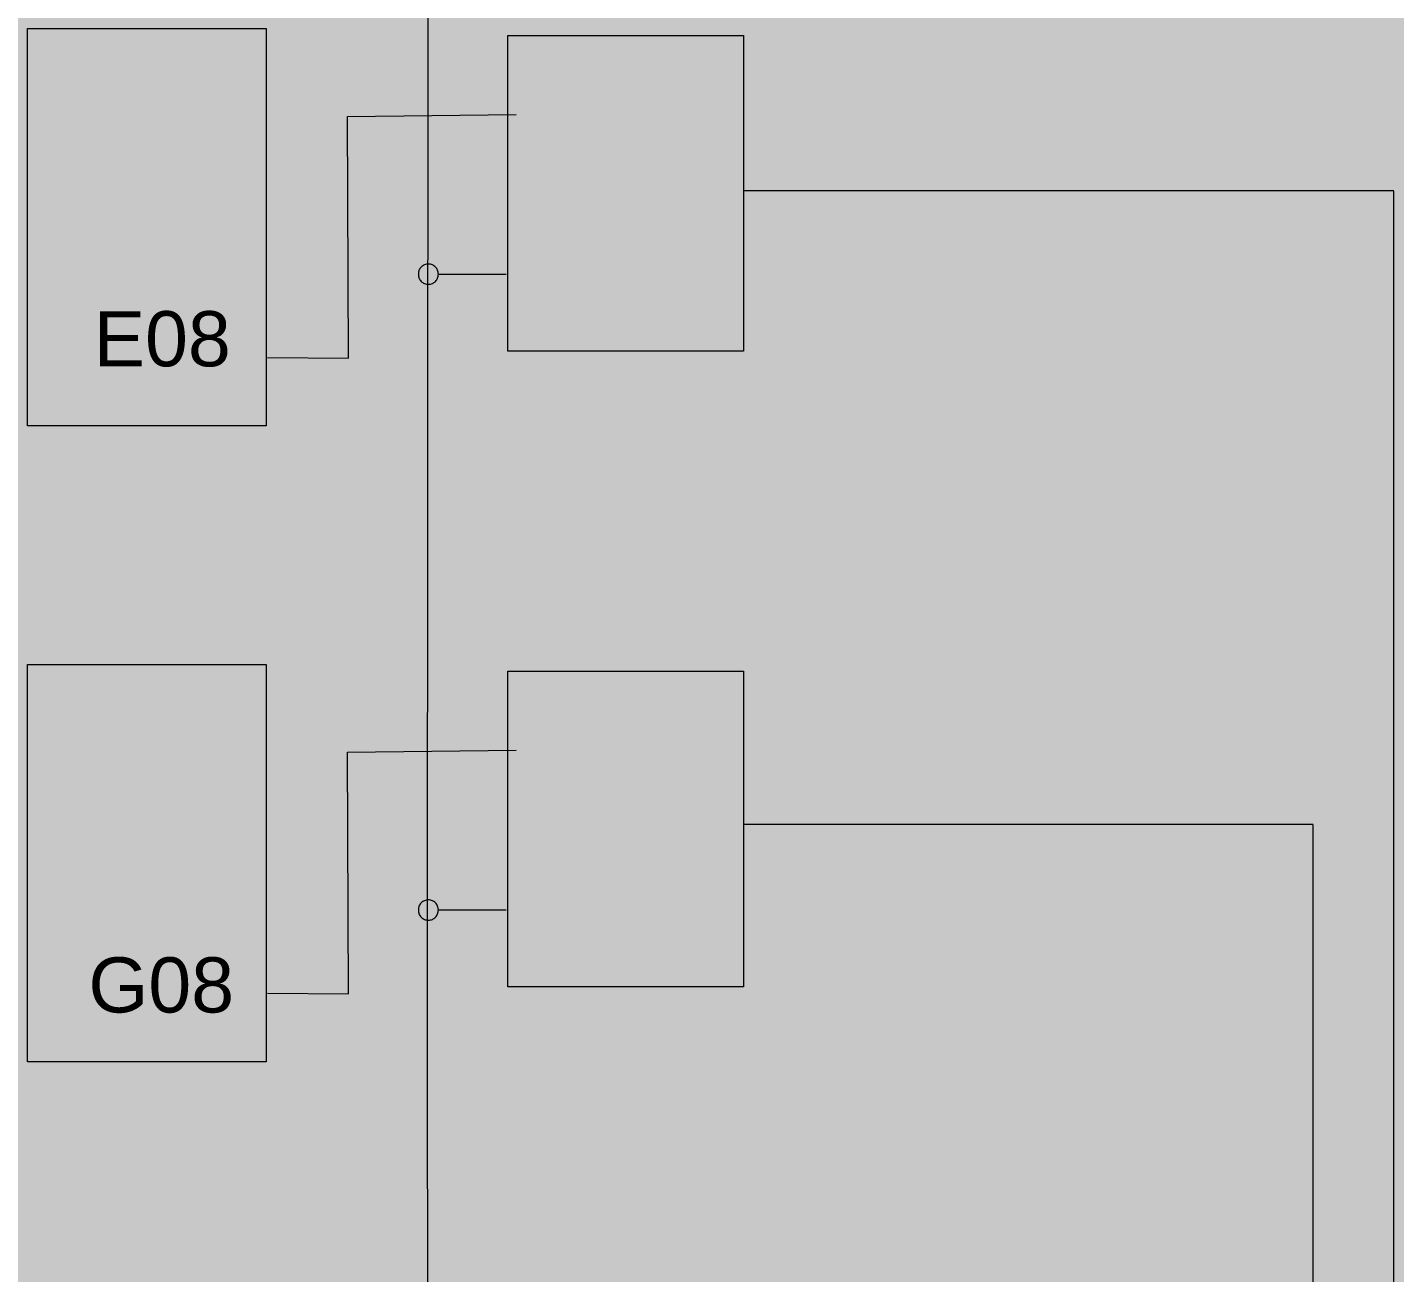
# Model space of a CAD drawing. Header units: millimetres. Extents: x 0 to 590, y 2 to 420.
# Drawn here: x 142.9 to 228.5, y 200.6 to 278.6 of the extents above; entities that cross this region are included whole.
import ezdxf
from ezdxf.xclip import XClip

# ---------------------------------------------------------------- set-up
doc = ezdxf.new("R2010")
doc.units = ezdxf.units.MM
doc.header["$MEASUREMENT"] = 0
doc.layers.get('0').update_dxf_attribs({"linetype": 'CONTINUOUS'})
doc.styles.add('Arial$001', font='arial.ttf', dxfattribs={"height": 3.452631})

# ---------------------------------------------------------------- blocks, each defined once
blk = doc.blocks.new('MF28FC3F0')
at = {"true_color": 0xffffff}
for points in [[(0, 420.2), (0, 2.206), (590.355, 2.206), (590.355, 420.2)], [(0, 420.2), (0, 2.437), (590.355, 2.437), (590.355, 420.2)]]:
    blk.add_hatch(color=0, dxfattribs=at).paths.add_polyline_path(points)

msp = doc.modelspace()

# ---------------------------------------------------------------- hatches: boundary and pattern name
at = {"true_color": 0xffffff}
for points in [[(142.921, 278.498), (142.921, 253.635), (157.838, 253.635), (157.838, 278.498)], [(172.97, 278.053), (172.97, 258.311), (187.723, 258.311), (187.723, 278.053)], [(142.921, 238.701), (142.921, 213.838), (157.838, 213.838), (157.838, 238.701)], [(172.97, 238.273), (172.97, 218.514), (187.723, 218.514), (187.723, 238.273)]]:
    msp.add_hatch(color=0, dxfattribs=at).paths.add_polyline_path(points)
at = {"true_color": 0x000007}
h = msp.add_hatch(color=0, dxfattribs=at)
edge = h.paths.add_edge_path()
edge.add_spline(control_points=[(150.906, 272.142), (150.791, 272.01), (150.659, 271.912), (150.528, 271.846), (150.528, 271.846), (150.38, 271.78), (150.231, 271.747), (150.083, 271.747), (150.083, 271.747), (149.787, 271.747), (149.54, 271.846), (149.375, 272.043), (149.375, 272.043), (149.227, 272.208), (149.161, 272.389), (149.161, 272.603), (149.161, 272.603), (149.161, 272.784), (149.211, 272.932), (149.326, 273.081), (149.326, 273.081), (149.441, 273.229), (149.622, 273.361), (149.853, 273.459), (149.853, 273.459), (149.721, 273.608), (149.639, 273.739), (149.589, 273.822), (149.589, 273.822), (149.54, 273.92), (149.523, 274.003), (149.523, 274.101), (149.523, 274.101), (149.523, 274.266), (149.589, 274.414), (149.721, 274.546), (149.721, 274.546), (149.869, 274.678), (150.034, 274.744), (150.248, 274.744), (150.248, 274.744), (150.445, 274.744), (150.594, 274.678), (150.725, 274.562), (150.725, 274.562), (150.857, 274.447), (150.923, 274.299), (150.923, 274.118), (150.923, 274.118), (150.923, 273.854), (150.725, 273.608), (150.363, 273.426)], knot_values=[0, 0, 0, 0, 0.019231, 0.019231, 0.019231, 0.019231, 0.038462, 0.038462, 0.038462, 0.038462, 0.057692, 0.057692, 0.057692, 0.057692, 0.076923, 0.076923, 0.076923, 0.076923, 0.096154, 0.096154, 0.096154, 0.096154, 0.115385, 0.115385, 0.115385, 0.115385, 0.134615, 0.134615, 0.134615, 0.134615, 0.153846, 0.153846, 0.153846, 0.153846, 0.173077, 0.173077, 0.173077, 0.173077, 0.192308, 0.192308, 0.192308, 0.192308, 0.211538, 0.211538, 0.211538, 0.211538, 0.230769, 0.230769, 0.230769, 0.230769, 1, 1, 1, 1], degree=3, periodic=0)
edge.add_line((150.363, 273.426), (150.89, 272.751))
edge.add_spline(control_points=[(150.89, 272.751), (150.939, 272.883), (150.989, 273.015), (151.022, 273.163)], knot_values=[0, 0, 0, 0, 1, 1, 1, 1], degree=3, periodic=0)
edge.add_line((151.022, 273.163), (151.4, 273.081))
edge.add_spline(control_points=[(151.4, 273.081), (151.335, 272.834), (151.252, 272.62), (151.137, 272.455), (151.137, 272.455), (151.269, 272.29), (151.417, 272.142), (151.598, 272.01)], knot_values=[0, 0, 0, 0, 0.125, 0.125, 0.125, 0.125, 1, 1, 1, 1], degree=3, periodic=0)
edge.add_line((151.598, 272.01), (151.351, 271.73))
edge.add_spline(control_points=[(151.351, 271.73), (151.203, 271.829), (151.055, 271.961), (150.906, 272.142)], knot_values=[0, 0, 0, 0, 1, 1, 1, 1], degree=3, periodic=0)
h.paths.add_polyline_path([(150.182, 273.657), (150.182, 273.657), (150.202, 273.667), (150.222, 273.677), (150.241, 273.688), (150.259, 273.698), (150.276, 273.708), (150.293, 273.718), (150.309, 273.729), (150.325, 273.739), (150.339, 273.749), (150.353, 273.759), (150.367, 273.769), (150.38, 273.778), (150.392, 273.788), (150.403, 273.798), (150.414, 273.807), (150.423, 273.817), (150.433, 273.826), (150.441, 273.835), (150.449, 273.844), (150.456, 273.853), (150.463, 273.862), (150.469, 273.871), (150.474, 273.879), (150.478, 273.887), (150.478, 273.887), (150.484, 273.896), (150.49, 273.904), (150.496, 273.913), (150.502, 273.922), (150.507, 273.931), (150.512, 273.94), (150.517, 273.949), (150.522, 273.958), (150.526, 273.968), (150.53, 273.977), (150.534, 273.987), (150.538, 273.996), (150.542, 274.006), (150.545, 274.016), (150.548, 274.026), (150.55, 274.036), (150.553, 274.046), (150.555, 274.056), (150.557, 274.067), (150.558, 274.077), (150.559, 274.087), (150.56, 274.097), (150.561, 274.108), (150.561, 274.118), (150.561, 274.13), (150.56, 274.142), (150.559, 274.154), (150.558, 274.166), (150.556, 274.178), (150.555, 274.189), (150.552, 274.2), (150.55, 274.211), (150.547, 274.222), (150.544, 274.233), (150.54, 274.243), (150.536, 274.254), (150.532, 274.264), (150.527, 274.274), (150.522, 274.284), (150.517, 274.294), (150.511, 274.303), (150.505, 274.312), (150.499, 274.322), (150.492, 274.331), (150.485, 274.339), (150.478, 274.348), (150.47, 274.357), (150.462, 274.365), (150.462, 274.365), (150.454, 274.371), (150.445, 274.377), (150.436, 274.383), (150.428, 274.388), (150.419, 274.393), (150.41, 274.399), (150.4, 274.404), (150.391, 274.408), (150.382, 274.413), (150.372, 274.417), (150.363, 274.421), (150.353, 274.425), (150.343, 274.428), (150.333, 274.431), (150.323, 274.434), (150.313, 274.437), (150.303, 274.439), (150.293, 274.441), (150.283, 274.443), (150.272, 274.445), (150.262, 274.446), (150.252, 274.447), (150.242, 274.447), (150.231, 274.447), (150.231, 274.447), (150.219, 274.447), (150.207, 274.447), (150.195, 274.446), (150.183, 274.445), (150.172, 274.443), (150.16, 274.441), (150.149, 274.439), (150.138, 274.437), (150.127, 274.434), (150.116, 274.431), (150.106, 274.428), (150.096, 274.425), (150.085, 274.421), (150.075, 274.417), (150.065, 274.413), (150.056, 274.408), (150.046, 274.404), (150.037, 274.399), (150.028, 274.393), (150.019, 274.388), (150.01, 274.383), (150.001, 274.377), (149.993, 274.371), (149.984, 274.365), (149.976, 274.357), (149.969, 274.348), (149.961, 274.339), (149.954, 274.331), (149.948, 274.322), (149.941, 274.313), (149.935, 274.303), (149.93, 274.294), (149.924, 274.285), (149.919, 274.275), (149.915, 274.266), (149.91, 274.256), (149.906, 274.246), (149.903, 274.236), (149.899, 274.226), (149.897, 274.216), (149.894, 274.206), (149.892, 274.196), (149.89, 274.186), (149.888, 274.175), (149.887, 274.165), (149.886, 274.155), (149.886, 274.145), (149.886, 274.134), (149.886, 274.128), (149.886, 274.122), (149.886, 274.116), (149.887, 274.11), (149.888, 274.104), (149.888, 274.097), (149.889, 274.091), (149.89, 274.085), (149.892, 274.079), (149.893, 274.073), (149.894, 274.066), (149.896, 274.06), (149.897, 274.054), (149.899, 274.048), (149.901, 274.042), (149.903, 274.036), (149.905, 274.029), (149.906, 274.023), (149.908, 274.017), (149.91, 274.011), (149.912, 274.005), (149.914, 273.999), (149.916, 273.992), (149.919, 273.986), (149.923, 273.98), (149.927, 273.974), (149.931, 273.968), (149.935, 273.962), (149.939, 273.955), (149.943, 273.949), (149.948, 273.943), (149.952, 273.937), (149.956, 273.931), (149.961, 273.924), (149.965, 273.918), (149.97, 273.912), (149.975, 273.906), (149.979, 273.9), (149.984, 273.894), (149.989, 273.887), (149.994, 273.881), (150, 273.875), (150.005, 273.869), (150.01, 273.863), (150.016, 273.857), (150.022, 273.85), (150.028, 273.844), (150.034, 273.838)])
h.paths.add_polyline_path([(150.182, 273.657), (150.034, 273.838)])
edge = h.paths.add_edge_path()
edge.add_line((150.692, 272.422), (150.034, 273.229))
edge.add_spline(control_points=[(150.034, 273.229), (149.836, 273.114), (149.704, 273.015), (149.639, 272.916), (149.639, 272.916), (149.573, 272.817), (149.54, 272.718), (149.54, 272.62), (149.54, 272.62), (149.54, 272.504), (149.589, 272.373), (149.688, 272.257), (149.688, 272.257), (149.77, 272.126), (149.902, 272.06), (150.083, 272.06), (150.083, 272.06), (150.182, 272.06), (150.297, 272.093), (150.412, 272.159), (150.412, 272.159), (150.528, 272.224), (150.61, 272.323), (150.692, 272.422)], knot_values=[0, 0, 0, 0, 0.041667, 0.041667, 0.041667, 0.041667, 0.083333, 0.083333, 0.083333, 0.083333, 0.125, 0.125, 0.125, 0.125, 0.166667, 0.166667, 0.166667, 0.166667, 0.208333, 0.208333, 0.208333, 0.208333, 1, 1, 1, 1], degree=3, periodic=0)
h = msp.add_hatch(color=0, dxfattribs=at)
h.paths.add_polyline_path([(180.116, 273.245), (178.19, 273.245), (178.19, 273.575), (180.116, 273.575)])
h.paths.add_polyline_path([(180.116, 272.373), (178.19, 272.373), (178.19, 272.702), (180.116, 272.702), (180.116, 272.373), (180.116, 272.702)])
h.paths.add_polyline_path([(184.315, 271.549), (183.953, 271.549), (183.953, 273.805), (183.953, 273.805), (183.942, 273.795), (183.931, 273.785), (183.92, 273.774), (183.909, 273.764), (183.897, 273.754), (183.885, 273.744), (183.873, 273.733), (183.86, 273.723), (183.847, 273.713), (183.834, 273.703), (183.82, 273.693), (183.807, 273.684), (183.793, 273.674), (183.778, 273.664), (183.764, 273.655), (183.749, 273.645), (183.734, 273.636), (183.719, 273.627), (183.703, 273.618), (183.688, 273.609), (183.672, 273.6), (183.656, 273.591), (183.64, 273.583), (183.623, 273.575), (183.623, 273.575), (183.605, 273.564), (183.587, 273.554), (183.569, 273.544), (183.552, 273.535), (183.535, 273.525), (183.518, 273.516), (183.501, 273.507), (183.485, 273.498), (183.469, 273.489), (183.453, 273.48), (183.437, 273.472), (183.422, 273.463), (183.406, 273.455), (183.391, 273.447), (183.376, 273.44), (183.361, 273.432), (183.346, 273.424), (183.332, 273.417), (183.317, 273.41), (183.303, 273.403), (183.288, 273.396), (183.274, 273.39), (183.259, 273.383), (183.245, 273.377), (183.245, 273.723), (183.245, 273.723), (183.269, 273.735), (183.294, 273.748), (183.318, 273.761), (183.342, 273.774), (183.366, 273.787), (183.39, 273.8), (183.413, 273.813), (183.436, 273.827), (183.459, 273.841), (183.482, 273.855), (183.504, 273.869), (183.527, 273.883), (183.549, 273.898), (183.57, 273.912), (183.592, 273.927), (183.613, 273.942), (183.634, 273.957), (183.655, 273.973), (183.675, 273.988), (183.695, 274.004), (183.715, 274.02), (183.734, 274.036), (183.753, 274.052), (183.772, 274.069), (183.772, 274.069), (183.79, 274.085), (183.808, 274.101), (183.825, 274.118), (183.842, 274.134), (183.858, 274.151), (183.874, 274.167), (183.889, 274.183), (183.904, 274.2), (183.918, 274.216), (183.932, 274.232), (183.946, 274.248), (183.959, 274.264), (183.972, 274.28), (183.984, 274.296), (183.996, 274.311), (184.007, 274.327), (184.018, 274.343), (184.029, 274.358), (184.039, 274.373), (184.049, 274.388), (184.058, 274.403), (184.067, 274.418), (184.076, 274.433), (184.084, 274.447), (184.315, 274.447), (184.315, 271.549), (184.315, 274.447)])
h = msp.add_hatch(color=0, dxfattribs=at)
h.paths.add_polyline_path([(177.004, 261.95), (177.004, 264.848), (179.095, 264.848), (179.095, 264.502), (177.383, 264.502), (177.383, 263.613), (178.98, 263.613), (178.98, 263.267), (177.383, 263.267), (177.383, 262.279), (179.161, 262.279), (179.161, 261.95)])
h.paths.add_polyline_path([(183.706, 261.95), (183.36, 261.95), (183.36, 264.206), (183.36, 264.206), (183.348, 264.195), (183.335, 264.185), (183.323, 264.175), (183.31, 264.165), (183.298, 264.154), (183.285, 264.144), (183.272, 264.134), (183.259, 264.123), (183.246, 264.113), (183.233, 264.103), (183.219, 264.092), (183.206, 264.082), (183.192, 264.072), (183.177, 264.062), (183.163, 264.051), (183.148, 264.041), (183.133, 264.031), (183.117, 264.02), (183.101, 264.01), (183.084, 264), (183.068, 263.99), (183.05, 263.979), (183.032, 263.969), (183.014, 263.959), (183.014, 263.959), (182.998, 263.949), (182.981, 263.939), (182.965, 263.929), (182.949, 263.92), (182.932, 263.911), (182.916, 263.903), (182.9, 263.894), (182.884, 263.886), (182.868, 263.878), (182.852, 263.871), (182.836, 263.863), (182.821, 263.856), (182.805, 263.849), (182.79, 263.842), (182.775, 263.835), (182.761, 263.828), (182.746, 263.822), (182.732, 263.815), (182.718, 263.809), (182.704, 263.802), (182.691, 263.796), (182.677, 263.79), (182.665, 263.784), (182.652, 263.778), (182.652, 264.123), (182.652, 264.123), (182.677, 264.136), (182.701, 264.148), (182.725, 264.161), (182.748, 264.174), (182.771, 264.187), (182.794, 264.201), (182.817, 264.214), (182.839, 264.228), (182.861, 264.241), (182.883, 264.255), (182.904, 264.27), (182.926, 264.284), (182.947, 264.298), (182.967, 264.313), (182.988, 264.328), (183.008, 264.343), (183.028, 264.358), (183.048, 264.373), (183.068, 264.389), (183.087, 264.405), (183.106, 264.421), (183.125, 264.437), (183.144, 264.453), (183.162, 264.469), (183.162, 264.469), (183.181, 264.486), (183.199, 264.502), (183.216, 264.519), (183.234, 264.535), (183.25, 264.551), (183.267, 264.568), (183.283, 264.584), (183.298, 264.6), (183.313, 264.616), (183.328, 264.633), (183.342, 264.649), (183.356, 264.665), (183.369, 264.681), (183.382, 264.696), (183.394, 264.712), (183.405, 264.728), (183.416, 264.743), (183.426, 264.759), (183.436, 264.774), (183.445, 264.789), (183.454, 264.804), (183.462, 264.819), (183.469, 264.833), (183.475, 264.848), (183.706, 264.848), (183.706, 261.95), (183.706, 264.848)])
edge = h.paths.add_edge_path()
edge.add_spline(control_points=[(186.982, 263.366), (186.982, 263.712), (187.015, 263.992), (187.081, 264.206), (187.081, 264.206), (187.147, 264.403), (187.262, 264.568), (187.394, 264.683), (187.394, 264.683), (187.542, 264.798), (187.707, 264.848), (187.921, 264.848), (187.921, 264.848), (188.069, 264.848), (188.217, 264.815), (188.333, 264.766), (188.333, 264.766), (188.448, 264.7), (188.547, 264.601), (188.613, 264.486), (188.613, 264.486), (188.695, 264.37), (188.761, 264.222), (188.794, 264.058), (188.794, 264.058), (188.843, 263.893), (188.859, 263.662), (188.859, 263.366), (188.859, 263.366), (188.859, 263.037), (188.827, 262.757), (188.761, 262.559), (188.761, 262.559), (188.695, 262.345), (188.58, 262.18), (188.448, 262.065), (188.448, 262.065), (188.3, 261.95), (188.135, 261.901), (187.921, 261.901), (187.921, 261.901), (187.641, 261.901), (187.427, 261.999), (187.262, 262.197), (187.262, 262.197), (187.065, 262.444), (186.982, 262.823), (186.982, 263.366)], knot_values=[0, 0, 0, 0, 0.020833, 0.020833, 0.020833, 0.020833, 0.041667, 0.041667, 0.041667, 0.041667, 0.0625, 0.0625, 0.0625, 0.0625, 0.083333, 0.083333, 0.083333, 0.083333, 0.104167, 0.104167, 0.104167, 0.104167, 0.125, 0.125, 0.125, 0.125, 0.145833, 0.145833, 0.145833, 0.145833, 0.166667, 0.166667, 0.166667, 0.166667, 0.1875, 0.1875, 0.1875, 0.1875, 0.208333, 0.208333, 0.208333, 0.208333, 0.229167, 0.229167, 0.229167, 0.229167, 1, 1, 1, 1], degree=3, periodic=0)
edge = h.paths.add_edge_path()
edge.add_spline(control_points=[(187.345, 263.366), (187.345, 262.905), (187.394, 262.576), (187.509, 262.427), (187.509, 262.427), (187.625, 262.263), (187.756, 262.197), (187.921, 262.197), (187.921, 262.197), (188.086, 262.197), (188.217, 262.263), (188.333, 262.427), (188.333, 262.427), (188.448, 262.576), (188.497, 262.905), (188.497, 263.366), (188.497, 263.366), (188.497, 263.843), (188.448, 264.173), (188.333, 264.321), (188.333, 264.321), (188.217, 264.486), (188.086, 264.551), (187.921, 264.551), (187.921, 264.551), (187.756, 264.551), (187.625, 264.486), (187.526, 264.354), (187.526, 264.354), (187.411, 264.173), (187.345, 263.843), (187.345, 263.366)], knot_values=[0, 0, 0, 0, 0.03125, 0.03125, 0.03125, 0.03125, 0.0625, 0.0625, 0.0625, 0.0625, 0.09375, 0.09375, 0.09375, 0.09375, 0.125, 0.125, 0.125, 0.125, 0.15625, 0.15625, 0.15625, 0.15625, 0.1875, 0.1875, 0.1875, 0.1875, 0.21875, 0.21875, 0.21875, 0.21875, 1, 1, 1, 1], degree=3, periodic=0)
h = msp.add_hatch(color=0, dxfattribs=at)
edge = h.paths.add_edge_path()
edge.add_spline(control_points=[(168.623, 263.119), (168.623, 263.037), (168.607, 262.954), (168.574, 262.872), (168.574, 262.872), (168.541, 262.806), (168.508, 262.74), (168.442, 262.674), (168.442, 262.674), (168.376, 262.609), (168.311, 262.576), (168.245, 262.543), (168.245, 262.543), (168.162, 262.51), (168.08, 262.493), (167.998, 262.493), (167.998, 262.493), (167.915, 262.493), (167.833, 262.51), (167.751, 262.543), (167.751, 262.543), (167.685, 262.576), (167.602, 262.609), (167.553, 262.674), (167.553, 262.674), (167.487, 262.74), (167.438, 262.806), (167.405, 262.872), (167.405, 262.872), (167.388, 262.954), (167.372, 263.037), (167.372, 263.119), (167.372, 263.119), (167.372, 263.201), (167.388, 263.284), (167.405, 263.366), (167.405, 263.366), (167.438, 263.432), (167.487, 263.514), (167.553, 263.564), (167.553, 263.564), (167.602, 263.629), (167.685, 263.679), (167.751, 263.712), (167.751, 263.712), (167.833, 263.745), (167.915, 263.745), (167.998, 263.745), (167.998, 263.745), (168.08, 263.745), (168.162, 263.745), (168.245, 263.712), (168.245, 263.712), (168.311, 263.679), (168.376, 263.629), (168.442, 263.564), (168.442, 263.564), (168.508, 263.514), (168.541, 263.432), (168.574, 263.366), (168.574, 263.366), (168.607, 263.284), (168.623, 263.201), (168.623, 263.119)], knot_values=[0, 0, 0, 0, 0.015625, 0.015625, 0.015625, 0.015625, 0.03125, 0.03125, 0.03125, 0.03125, 0.046875, 0.046875, 0.046875, 0.046875, 0.0625, 0.0625, 0.0625, 0.0625, 0.078125, 0.078125, 0.078125, 0.078125, 0.09375, 0.09375, 0.09375, 0.09375, 0.109375, 0.109375, 0.109375, 0.109375, 0.125, 0.125, 0.125, 0.125, 0.140625, 0.140625, 0.140625, 0.140625, 0.15625, 0.15625, 0.15625, 0.15625, 0.171875, 0.171875, 0.171875, 0.171875, 0.1875, 0.1875, 0.1875, 0.1875, 0.203125, 0.203125, 0.203125, 0.203125, 0.21875, 0.21875, 0.21875, 0.21875, 0.234375, 0.234375, 0.234375, 0.234375, 1, 1, 1, 1], degree=3, periodic=0)
h = msp.add_hatch(color=0, dxfattribs=at)
edge = h.paths.add_edge_path()
edge.add_spline(control_points=[(150.906, 232.724), (150.791, 232.592), (150.659, 232.493), (150.528, 232.427), (150.528, 232.427), (150.38, 232.361), (150.231, 232.328), (150.083, 232.328), (150.083, 232.328), (149.787, 232.328), (149.54, 232.427), (149.375, 232.641), (149.375, 232.641), (149.227, 232.806), (149.161, 232.987), (149.161, 233.185), (149.161, 233.185), (149.161, 233.366), (149.211, 233.53), (149.326, 233.662), (149.326, 233.662), (149.441, 233.81), (149.622, 233.942), (149.853, 234.041), (149.853, 234.041), (149.721, 234.189), (149.639, 234.321), (149.589, 234.42), (149.589, 234.42), (149.54, 234.502), (149.523, 234.601), (149.523, 234.683), (149.523, 234.683), (149.523, 234.848), (149.589, 235.012), (149.721, 235.128), (149.721, 235.128), (149.869, 235.259), (150.034, 235.325), (150.248, 235.325), (150.248, 235.325), (150.445, 235.325), (150.594, 235.259), (150.725, 235.144), (150.725, 235.144), (150.857, 235.029), (150.923, 234.881), (150.923, 234.716), (150.923, 234.716), (150.923, 234.436), (150.725, 234.206), (150.363, 234.008)], knot_values=[0, 0, 0, 0, 0.019231, 0.019231, 0.019231, 0.019231, 0.038462, 0.038462, 0.038462, 0.038462, 0.057692, 0.057692, 0.057692, 0.057692, 0.076923, 0.076923, 0.076923, 0.076923, 0.096154, 0.096154, 0.096154, 0.096154, 0.115385, 0.115385, 0.115385, 0.115385, 0.134615, 0.134615, 0.134615, 0.134615, 0.153846, 0.153846, 0.153846, 0.153846, 0.173077, 0.173077, 0.173077, 0.173077, 0.192308, 0.192308, 0.192308, 0.192308, 0.211538, 0.211538, 0.211538, 0.211538, 0.230769, 0.230769, 0.230769, 0.230769, 1, 1, 1, 1], degree=3, periodic=0)
edge.add_line((150.363, 234.008), (150.89, 233.349))
edge.add_spline(control_points=[(150.89, 233.349), (150.939, 233.465), (150.989, 233.596), (151.022, 233.744)], knot_values=[0, 0, 0, 0, 1, 1, 1, 1], degree=3, periodic=0)
edge.add_line((151.022, 233.744), (151.4, 233.662))
edge.add_spline(control_points=[(151.4, 233.662), (151.335, 233.415), (151.252, 233.201), (151.137, 233.036), (151.137, 233.036), (151.269, 232.872), (151.417, 232.724), (151.598, 232.592)], knot_values=[0, 0, 0, 0, 0.125, 0.125, 0.125, 0.125, 1, 1, 1, 1], degree=3, periodic=0)
edge.add_line((151.598, 232.592), (151.351, 232.312))
edge.add_spline(control_points=[(151.351, 232.312), (151.203, 232.411), (151.055, 232.542), (150.906, 232.724)], knot_values=[0, 0, 0, 0, 1, 1, 1, 1], degree=3, periodic=0)
h.paths.add_polyline_path([(150.182, 234.238), (150.182, 234.238), (150.202, 234.249), (150.222, 234.259), (150.241, 234.269), (150.259, 234.28), (150.276, 234.29), (150.293, 234.3), (150.309, 234.31), (150.325, 234.32), (150.339, 234.33), (150.353, 234.34), (150.367, 234.35), (150.38, 234.36), (150.392, 234.37), (150.403, 234.379), (150.414, 234.389), (150.423, 234.398), (150.433, 234.408), (150.441, 234.417), (150.449, 234.426), (150.456, 234.435), (150.463, 234.444), (150.469, 234.452), (150.474, 234.461), (150.478, 234.469), (150.478, 234.469), (150.484, 234.477), (150.49, 234.486), (150.496, 234.494), (150.502, 234.503), (150.507, 234.512), (150.512, 234.521), (150.517, 234.53), (150.522, 234.54), (150.526, 234.549), (150.53, 234.559), (150.534, 234.568), (150.538, 234.578), (150.542, 234.588), (150.545, 234.598), (150.548, 234.608), (150.55, 234.618), (150.553, 234.628), (150.555, 234.638), (150.557, 234.648), (150.558, 234.658), (150.559, 234.669), (150.56, 234.679), (150.561, 234.689), (150.561, 234.699), (150.561, 234.712), (150.56, 234.724), (150.559, 234.736), (150.558, 234.748), (150.556, 234.759), (150.555, 234.77), (150.552, 234.782), (150.55, 234.793), (150.547, 234.804), (150.544, 234.814), (150.54, 234.825), (150.536, 234.835), (150.532, 234.846), (150.527, 234.856), (150.522, 234.865), (150.517, 234.875), (150.511, 234.885), (150.505, 234.894), (150.499, 234.903), (150.492, 234.912), (150.485, 234.921), (150.478, 234.93), (150.47, 234.938), (150.462, 234.946), (150.462, 234.946), (150.454, 234.953), (150.445, 234.958), (150.436, 234.964), (150.428, 234.97), (150.419, 234.975), (150.41, 234.98), (150.4, 234.985), (150.391, 234.99), (150.382, 234.994), (150.372, 234.998), (150.363, 235.002), (150.353, 235.006), (150.343, 235.01), (150.333, 235.013), (150.323, 235.016), (150.313, 235.018), (150.303, 235.021), (150.293, 235.023), (150.283, 235.025), (150.272, 235.026), (150.262, 235.027), (150.252, 235.028), (150.242, 235.029), (150.231, 235.029), (150.231, 235.029), (150.219, 235.029), (150.207, 235.028), (150.195, 235.028), (150.183, 235.027), (150.172, 235.026), (150.16, 235.025), (150.149, 235.024), (150.138, 235.022), (150.127, 235.02), (150.116, 235.018), (150.106, 235.015), (150.096, 235.012), (150.085, 235.009), (150.075, 235.005), (150.065, 235.001), (150.056, 234.997), (150.046, 234.992), (150.037, 234.987), (150.028, 234.981), (150.019, 234.975), (150.01, 234.969), (150.001, 234.962), (149.993, 234.954), (149.984, 234.946), (149.976, 234.938), (149.969, 234.93), (149.961, 234.921), (149.954, 234.912), (149.948, 234.903), (149.941, 234.894), (149.935, 234.885), (149.93, 234.876), (149.924, 234.866), (149.919, 234.857), (149.915, 234.847), (149.91, 234.837), (149.906, 234.828), (149.903, 234.818), (149.899, 234.808), (149.897, 234.798), (149.894, 234.788), (149.892, 234.777), (149.89, 234.767), (149.888, 234.757), (149.887, 234.747), (149.886, 234.737), (149.886, 234.726), (149.886, 234.716), (149.886, 234.71), (149.886, 234.704), (149.886, 234.697), (149.887, 234.691), (149.888, 234.685), (149.888, 234.679), (149.889, 234.673), (149.89, 234.667), (149.892, 234.66), (149.893, 234.654), (149.894, 234.648), (149.896, 234.642), (149.897, 234.636), (149.899, 234.63), (149.901, 234.623), (149.903, 234.617), (149.905, 234.611), (149.906, 234.605), (149.908, 234.599), (149.91, 234.592), (149.912, 234.586), (149.914, 234.58), (149.916, 234.574), (149.919, 234.568), (149.923, 234.562), (149.927, 234.555), (149.931, 234.549), (149.935, 234.543), (149.939, 234.537), (149.943, 234.531), (149.948, 234.525), (149.952, 234.518), (149.956, 234.512), (149.961, 234.506), (149.965, 234.5), (149.97, 234.494), (149.975, 234.487), (149.979, 234.481), (149.984, 234.475), (149.989, 234.469), (149.994, 234.463), (150, 234.457), (150.005, 234.45), (150.01, 234.444), (150.016, 234.438), (150.022, 234.432), (150.028, 234.426), (150.034, 234.42)])
h.paths.add_polyline_path([(150.182, 234.238), (150.034, 234.42)])
edge = h.paths.add_edge_path()
edge.add_line((150.692, 233.004), (150.034, 233.81))
edge.add_spline(control_points=[(150.034, 233.81), (149.836, 233.695), (149.704, 233.596), (149.639, 233.498), (149.639, 233.498), (149.573, 233.399), (149.54, 233.3), (149.54, 233.201), (149.54, 233.201), (149.54, 233.086), (149.589, 232.971), (149.688, 232.839), (149.688, 232.839), (149.77, 232.707), (149.902, 232.641), (150.083, 232.641), (150.083, 232.641), (150.182, 232.641), (150.297, 232.674), (150.412, 232.757), (150.412, 232.757), (150.528, 232.822), (150.61, 232.905), (150.692, 233.004)], knot_values=[0, 0, 0, 0, 0.041667, 0.041667, 0.041667, 0.041667, 0.083333, 0.083333, 0.083333, 0.083333, 0.125, 0.125, 0.125, 0.125, 0.166667, 0.166667, 0.166667, 0.166667, 0.208333, 0.208333, 0.208333, 0.208333, 1, 1, 1, 1], degree=3, periodic=0)
h = msp.add_hatch(color=0, dxfattribs=at)
h.paths.add_polyline_path([(180.116, 233.58), (178.19, 233.58), (178.19, 233.909), (180.116, 233.909)])
h.paths.add_polyline_path([(180.116, 232.707), (178.19, 232.707), (178.19, 233.036), (180.116, 233.036), (180.116, 232.707), (180.116, 233.036)])
h.paths.add_polyline_path([(184.315, 231.884), (183.953, 231.884), (183.953, 234.14), (183.953, 234.14), (183.942, 234.129), (183.931, 234.119), (183.92, 234.109), (183.909, 234.098), (183.897, 234.088), (183.885, 234.078), (183.873, 234.068), (183.86, 234.057), (183.847, 234.047), (183.834, 234.037), (183.82, 234.026), (183.807, 234.016), (183.793, 234.006), (183.778, 233.996), (183.764, 233.985), (183.749, 233.975), (183.734, 233.965), (183.719, 233.954), (183.703, 233.944), (183.688, 233.934), (183.672, 233.924), (183.656, 233.913), (183.64, 233.903), (183.623, 233.893), (183.623, 233.893), (183.605, 233.883), (183.587, 233.873), (183.569, 233.863), (183.552, 233.854), (183.535, 233.845), (183.518, 233.837), (183.501, 233.828), (183.485, 233.82), (183.469, 233.812), (183.453, 233.805), (183.437, 233.797), (183.422, 233.79), (183.406, 233.783), (183.391, 233.776), (183.376, 233.769), (183.361, 233.762), (183.346, 233.756), (183.332, 233.749), (183.317, 233.743), (183.303, 233.736), (183.288, 233.73), (183.274, 233.724), (183.259, 233.718), (183.245, 233.712), (183.245, 234.057), (183.245, 234.057), (183.269, 234.07), (183.294, 234.082), (183.318, 234.095), (183.342, 234.108), (183.366, 234.121), (183.39, 234.135), (183.413, 234.148), (183.436, 234.162), (183.459, 234.175), (183.482, 234.189), (183.504, 234.204), (183.527, 234.218), (183.549, 234.232), (183.57, 234.247), (183.592, 234.262), (183.613, 234.277), (183.634, 234.292), (183.655, 234.307), (183.675, 234.323), (183.695, 234.339), (183.715, 234.354), (183.734, 234.371), (183.753, 234.387), (183.772, 234.403), (183.772, 234.403), (183.79, 234.42), (183.808, 234.436), (183.825, 234.452), (183.842, 234.469), (183.858, 234.485), (183.874, 234.502), (183.889, 234.518), (183.904, 234.534), (183.918, 234.55), (183.932, 234.567), (183.946, 234.583), (183.959, 234.599), (183.972, 234.615), (183.984, 234.63), (183.996, 234.646), (184.007, 234.662), (184.018, 234.677), (184.029, 234.693), (184.039, 234.708), (184.049, 234.723), (184.058, 234.738), (184.067, 234.753), (184.076, 234.767), (184.084, 234.782), (184.315, 234.782), (184.315, 231.884), (184.315, 234.782)])
h = msp.add_hatch(color=0, dxfattribs=at)
h.paths.add_polyline_path([(178.124, 223.421), (178.124, 223.75), (179.342, 223.75), (179.342, 222.68), (179.342, 222.68), (179.32, 222.661), (179.297, 222.643), (179.274, 222.626), (179.251, 222.608), (179.227, 222.591), (179.204, 222.575), (179.18, 222.558), (179.156, 222.542), (179.133, 222.527), (179.109, 222.512), (179.085, 222.497), (179.06, 222.482), (179.036, 222.468), (179.012, 222.454), (178.988, 222.44), (178.963, 222.427), (178.939, 222.414), (178.914, 222.402), (178.889, 222.39), (178.865, 222.378), (178.84, 222.366), (178.816, 222.355), (178.791, 222.344), (178.766, 222.334), (178.741, 222.326), (178.716, 222.318), (178.691, 222.311), (178.666, 222.304), (178.641, 222.297), (178.615, 222.291), (178.59, 222.285), (178.564, 222.279), (178.539, 222.274), (178.513, 222.269), (178.487, 222.264), (178.462, 222.26), (178.436, 222.256), (178.41, 222.252), (178.384, 222.249), (178.359, 222.246), (178.333, 222.243), (178.308, 222.241), (178.282, 222.239), (178.257, 222.238), (178.232, 222.237), (178.207, 222.236), (178.182, 222.235), (178.157, 222.235), (178.12, 222.235), (178.084, 222.236), (178.048, 222.237), (178.013, 222.239), (177.978, 222.242), (177.943, 222.245), (177.909, 222.249), (177.876, 222.253), (177.843, 222.258), (177.81, 222.263), (177.777, 222.269), (177.745, 222.276), (177.714, 222.284), (177.682, 222.292), (177.651, 222.301), (177.62, 222.311), (177.59, 222.321), (177.56, 222.332), (177.53, 222.344), (177.5, 222.357), (177.47, 222.371), (177.441, 222.385), (177.412, 222.4), (177.383, 222.416), (177.353, 222.431), (177.323, 222.446), (177.294, 222.462), (177.266, 222.479), (177.239, 222.497), (177.213, 222.515), (177.187, 222.533), (177.162, 222.553), (177.138, 222.573), (177.115, 222.593), (177.092, 222.615), (177.07, 222.636), (177.049, 222.659), (177.028, 222.682), (177.008, 222.705), (176.989, 222.73), (176.97, 222.754), (176.952, 222.78), (176.935, 222.806), (176.918, 222.832), (176.902, 222.859), (176.886, 222.887), (176.871, 222.915), (176.856, 222.943), (176.84, 222.972), (176.825, 223.001), (176.811, 223.03), (176.797, 223.06), (176.784, 223.09), (176.772, 223.12), (176.761, 223.15), (176.751, 223.18), (176.741, 223.211), (176.732, 223.242), (176.724, 223.274), (176.716, 223.305), (176.709, 223.337), (176.703, 223.37), (176.698, 223.403), (176.693, 223.436), (176.688, 223.469), (176.685, 223.503), (176.682, 223.538), (176.679, 223.573), (176.677, 223.608), (176.676, 223.644), (176.675, 223.68), (176.675, 223.717), (176.675, 223.752), (176.676, 223.787), (176.677, 223.821), (176.679, 223.856), (176.682, 223.89), (176.685, 223.924), (176.688, 223.958), (176.693, 223.991), (176.698, 224.025), (176.703, 224.058), (176.709, 224.091), (176.716, 224.125), (176.724, 224.157), (176.732, 224.19), (176.741, 224.223), (176.751, 224.255), (176.761, 224.287), (176.772, 224.319), (176.784, 224.351), (176.797, 224.382), (176.811, 224.414), (176.825, 224.445), (176.84, 224.476), (176.856, 224.507), (176.871, 224.536), (176.886, 224.564), (176.902, 224.591), (176.918, 224.618), (176.935, 224.645), (176.952, 224.671), (176.97, 224.696), (176.988, 224.721), (177.007, 224.746), (177.026, 224.77), (177.046, 224.793), (177.066, 224.816), (177.087, 224.838), (177.108, 224.86), (177.13, 224.882), (177.153, 224.903), (177.175, 224.923), (177.199, 224.943), (177.223, 224.962), (177.247, 224.981), (177.272, 224.999), (177.298, 225.017), (177.324, 225.034), (177.35, 225.051), (177.35, 225.051), (177.379, 225.065), (177.408, 225.078), (177.437, 225.091), (177.467, 225.103), (177.497, 225.114), (177.527, 225.125), (177.557, 225.135), (177.587, 225.145), (177.618, 225.153), (177.649, 225.162), (177.681, 225.169), (177.712, 225.176), (177.744, 225.183), (177.777, 225.188), (177.81, 225.194), (177.843, 225.198), (177.876, 225.202), (177.91, 225.206), (177.945, 225.209), (177.98, 225.211), (178.015, 225.213), (178.051, 225.214), (178.087, 225.215), (178.124, 225.215), (178.149, 225.215), (178.173, 225.215), (178.198, 225.214), (178.223, 225.213), (178.247, 225.211), (178.272, 225.209), (178.296, 225.207), (178.32, 225.204), (178.345, 225.201), (178.369, 225.198), (178.392, 225.195), (178.416, 225.191), (178.44, 225.186), (178.463, 225.182), (178.486, 225.177), (178.509, 225.171), (178.532, 225.166), (178.555, 225.16), (178.577, 225.153), (178.599, 225.147), (178.621, 225.14), (178.642, 225.132), (178.663, 225.125), (178.684, 225.117), (178.706, 225.108), (178.728, 225.099), (178.749, 225.09), (178.77, 225.081), (178.791, 225.071), (178.81, 225.061), (178.83, 225.051), (178.848, 225.04), (178.867, 225.029), (178.884, 225.018), (178.902, 225.007), (178.918, 224.995), (178.935, 224.983), (178.95, 224.971), (178.966, 224.958), (178.98, 224.946), (178.994, 224.933), (179.008, 224.92), (179.021, 224.906), (179.034, 224.893), (179.046, 224.879), (179.057, 224.865), (179.068, 224.851), (179.079, 224.837), (179.091, 224.822), (179.103, 224.807), (179.115, 224.791), (179.127, 224.775), (179.138, 224.758), (179.15, 224.741), (179.161, 224.724), (179.172, 224.706), (179.182, 224.687), (179.193, 224.668), (179.203, 224.649), (179.213, 224.629), (179.222, 224.608), (179.232, 224.588), (179.241, 224.567), (179.25, 224.545), (179.258, 224.523), (179.267, 224.501), (179.274, 224.478), (179.282, 224.455), (179.289, 224.432), (179.296, 224.408), (179.303, 224.384), (179.309, 224.359), (178.964, 224.26), (178.964, 224.26), (178.958, 224.279), (178.951, 224.297), (178.945, 224.314), (178.939, 224.332), (178.933, 224.349), (178.926, 224.366), (178.92, 224.382), (178.914, 224.398), (178.907, 224.414), (178.901, 224.43), (178.894, 224.445), (178.888, 224.46), (178.881, 224.475), (178.874, 224.489), (178.867, 224.504), (178.86, 224.518), (178.853, 224.532), (178.846, 224.545), (178.838, 224.559), (178.831, 224.572), (178.823, 224.585), (178.815, 224.598), (178.807, 224.61), (178.799, 224.623), (178.799, 224.623), (178.791, 224.633), (178.782, 224.643), (178.773, 224.653), (178.763, 224.662), (178.754, 224.672), (178.744, 224.681), (178.733, 224.69), (178.723, 224.699), (178.712, 224.708), (178.701, 224.717), (178.689, 224.725), (178.678, 224.734), (178.666, 224.742), (178.653, 224.75), (178.641, 224.758), (178.628, 224.765), (178.615, 224.773), (178.602, 224.78), (178.589, 224.787), (178.575, 224.794), (178.562, 224.801), (178.548, 224.807), (178.533, 224.814), (178.519, 224.82), (178.505, 224.826), (178.49, 224.832), (178.475, 224.837), (178.46, 224.842), (178.445, 224.847), (178.43, 224.851), (178.414, 224.855), (178.398, 224.859), (178.383, 224.863), (178.366, 224.866), (178.35, 224.869), (178.334, 224.872), (178.317, 224.874), (178.301, 224.876), (178.284, 224.878), (178.267, 224.88), (178.249, 224.881), (178.232, 224.883), (178.214, 224.884), (178.197, 224.885), (178.179, 224.885), (178.161, 224.886), (178.142, 224.886), (178.124, 224.886), (178.101, 224.886), (178.079, 224.886), (178.058, 224.885), (178.036, 224.885), (178.015, 224.884), (177.994, 224.883), (177.973, 224.881), (177.953, 224.88), (177.933, 224.878), (177.914, 224.876), (177.894, 224.874), (177.875, 224.872), (177.856, 224.869), (177.837, 224.866), (177.819, 224.863), (177.801, 224.859), (177.783, 224.855), (177.765, 224.851), (177.748, 224.847), (177.73, 224.842), (177.713, 224.837), (177.696, 224.832), (177.679, 224.826), (177.663, 224.82), (177.649, 224.812), (177.634, 224.804), (177.62, 224.795), (177.606, 224.787), (177.591, 224.779), (177.577, 224.771), (177.563, 224.762), (177.55, 224.754), (177.536, 224.745), (177.522, 224.737), (177.509, 224.728), (177.496, 224.719), (177.483, 224.711), (177.471, 224.702), (177.459, 224.693), (177.447, 224.684), (177.436, 224.674), (177.424, 224.665), (177.414, 224.656), (177.403, 224.646), (177.393, 224.636), (177.384, 224.626), (177.375, 224.616), (177.367, 224.606), (177.356, 224.596), (177.346, 224.585), (177.336, 224.574), (177.327, 224.564), (177.317, 224.553), (177.308, 224.541), (177.299, 224.53), (177.29, 224.518), (177.281, 224.507), (177.272, 224.495), (177.264, 224.483), (177.255, 224.47), (177.247, 224.458), (177.239, 224.445), (177.231, 224.432), (177.224, 224.42), (177.216, 224.406), (177.209, 224.393), (177.202, 224.38), (177.195, 224.366), (177.188, 224.352), (177.182, 224.338), (177.175, 224.324), (177.169, 224.31), (177.169, 224.31), (177.161, 224.289), (177.153, 224.268), (177.146, 224.246), (177.139, 224.225), (177.132, 224.203), (177.126, 224.18), (177.12, 224.158), (177.114, 224.135), (177.109, 224.111), (177.104, 224.088), (177.099, 224.064), (177.095, 224.04), (177.091, 224.016), (177.087, 223.991), (177.084, 223.966), (177.081, 223.941), (177.079, 223.916), (177.076, 223.891), (177.074, 223.865), (177.073, 223.839), (177.072, 223.813), (177.071, 223.787), (177.07, 223.76), (177.07, 223.733), (177.07, 223.701), (177.071, 223.669), (177.072, 223.637), (177.073, 223.606), (177.075, 223.575), (177.077, 223.545), (177.079, 223.516), (177.082, 223.486), (177.086, 223.458), (177.09, 223.43), (177.094, 223.402), (177.099, 223.375), (177.104, 223.349), (177.11, 223.323), (177.117, 223.297), (177.124, 223.272), (177.131, 223.248), (177.14, 223.224), (177.148, 223.201), (177.158, 223.178), (177.168, 223.155), (177.179, 223.133), (177.19, 223.112), (177.202, 223.091), (177.212, 223.069), (177.223, 223.047), (177.235, 223.026), (177.247, 223.005), (177.26, 222.985), (177.273, 222.965), (177.286, 222.945), (177.3, 222.927), (177.314, 222.908), (177.329, 222.891), (177.345, 222.873), (177.36, 222.857), (177.377, 222.84), (177.393, 222.825), (177.41, 222.81), (177.428, 222.795), (177.445, 222.781), (177.464, 222.767), (177.482, 222.754), (177.501, 222.741), (177.52, 222.729), (177.54, 222.718), (177.56, 222.707), (177.581, 222.696), (177.603, 222.686), (177.626, 222.677), (177.649, 222.668), (177.671, 222.659), (177.694, 222.651), (177.716, 222.643), (177.739, 222.636), (177.762, 222.63), (177.784, 222.623), (177.807, 222.618), (177.83, 222.612), (177.852, 222.608), (177.875, 222.603), (177.898, 222.599), (177.92, 222.596), (177.943, 222.592), (177.965, 222.59), (177.988, 222.587), (178.011, 222.585), (178.033, 222.584), (178.056, 222.582), (178.079, 222.582), (178.101, 222.581), (178.124, 222.581), (178.145, 222.581), (178.165, 222.582), (178.186, 222.582), (178.206, 222.584), (178.227, 222.585), (178.247, 222.587), (178.268, 222.589), (178.289, 222.591), (178.309, 222.594), (178.33, 222.597), (178.35, 222.6), (178.371, 222.604), (178.392, 222.607), (178.412, 222.611), (178.433, 222.615), (178.453, 222.62), (178.474, 222.625), (178.494, 222.629), (178.515, 222.635), (178.536, 222.64), (178.556, 222.645), (178.577, 222.651), (178.597, 222.657), (178.618, 222.663), (178.636, 222.671), (178.655, 222.68), (178.673, 222.688), (178.691, 222.696), (178.708, 222.705), (178.725, 222.713), (178.743, 222.721), (178.759, 222.73), (178.776, 222.738), (178.792, 222.747), (178.808, 222.755), (178.824, 222.764), (178.839, 222.773), (178.854, 222.782), (178.868, 222.791), (178.883, 222.8), (178.896, 222.809), (178.91, 222.818), (178.923, 222.828), (178.935, 222.837), (178.947, 222.847), (178.959, 222.857), (178.97, 222.867), (178.98, 222.877), (178.98, 222.877), (178.98, 223.421), (178.124, 223.421), (178.98, 223.421)])
h.paths.add_polyline_path([(184.397, 222.284), (184.052, 222.284), (184.052, 224.54), (184.052, 224.54), (184.041, 224.53), (184.03, 224.52), (184.019, 224.509), (184.008, 224.499), (183.996, 224.489), (183.984, 224.479), (183.971, 224.468), (183.958, 224.458), (183.945, 224.448), (183.931, 224.437), (183.918, 224.427), (183.903, 224.417), (183.889, 224.406), (183.874, 224.396), (183.859, 224.386), (183.843, 224.376), (183.827, 224.365), (183.811, 224.355), (183.794, 224.345), (183.777, 224.334), (183.76, 224.324), (183.742, 224.314), (183.724, 224.304), (183.706, 224.293), (183.706, 224.293), (183.689, 224.283), (183.673, 224.273), (183.656, 224.264), (183.64, 224.255), (183.624, 224.246), (183.607, 224.237), (183.591, 224.229), (183.575, 224.221), (183.559, 224.213), (183.544, 224.205), (183.528, 224.198), (183.512, 224.19), (183.497, 224.183), (183.482, 224.176), (183.467, 224.169), (183.452, 224.163), (183.438, 224.156), (183.423, 224.15), (183.409, 224.143), (183.396, 224.137), (183.382, 224.131), (183.369, 224.125), (183.356, 224.118), (183.344, 224.112), (183.344, 224.458), (183.344, 224.458), (183.368, 224.47), (183.392, 224.483), (183.416, 224.495), (183.44, 224.508), (183.463, 224.52), (183.486, 224.533), (183.508, 224.546), (183.531, 224.559), (183.553, 224.572), (183.575, 224.585), (183.596, 224.599), (183.617, 224.612), (183.638, 224.626), (183.659, 224.641), (183.679, 224.655), (183.7, 224.67), (183.72, 224.685), (183.739, 224.701), (183.759, 224.717), (183.778, 224.733), (183.798, 224.75), (183.817, 224.768), (183.835, 224.785), (183.854, 224.804), (183.854, 224.804), (183.872, 224.82), (183.89, 224.836), (183.908, 224.852), (183.925, 224.868), (183.942, 224.884), (183.958, 224.9), (183.974, 224.916), (183.99, 224.931), (184.005, 224.947), (184.02, 224.962), (184.034, 224.978), (184.047, 224.993), (184.061, 225.008), (184.073, 225.024), (184.085, 225.039), (184.097, 225.055), (184.108, 225.071), (184.118, 225.086), (184.128, 225.102), (184.137, 225.118), (184.145, 225.134), (184.153, 225.15), (184.16, 225.166), (184.167, 225.182), (184.397, 225.182), (184.397, 222.284), (184.397, 225.182)])
edge = h.paths.add_edge_path()
edge.add_spline(control_points=[(187.674, 223.701), (187.674, 224.046), (187.707, 224.326), (187.773, 224.524), (187.773, 224.524), (187.839, 224.738), (187.954, 224.903), (188.086, 225.018), (188.086, 225.018), (188.234, 225.133), (188.398, 225.182), (188.613, 225.182), (188.613, 225.182), (188.761, 225.182), (188.909, 225.149), (189.024, 225.084), (189.024, 225.084), (189.139, 225.034), (189.238, 224.935), (189.304, 224.82), (189.304, 224.82), (189.386, 224.705), (189.452, 224.557), (189.485, 224.392), (189.485, 224.392), (189.535, 224.227), (189.551, 223.997), (189.551, 223.701), (189.551, 223.701), (189.551, 223.371), (189.518, 223.091), (189.452, 222.877), (189.452, 222.877), (189.386, 222.68), (189.271, 222.515), (189.139, 222.4), (189.139, 222.4), (188.991, 222.284), (188.827, 222.235), (188.613, 222.235), (188.613, 222.235), (188.333, 222.235), (188.119, 222.334), (187.954, 222.531), (187.954, 222.531), (187.756, 222.762), (187.674, 223.157), (187.674, 223.701)], knot_values=[0, 0, 0, 0, 0.020833, 0.020833, 0.020833, 0.020833, 0.041667, 0.041667, 0.041667, 0.041667, 0.0625, 0.0625, 0.0625, 0.0625, 0.083333, 0.083333, 0.083333, 0.083333, 0.104167, 0.104167, 0.104167, 0.104167, 0.125, 0.125, 0.125, 0.125, 0.145833, 0.145833, 0.145833, 0.145833, 0.166667, 0.166667, 0.166667, 0.166667, 0.1875, 0.1875, 0.1875, 0.1875, 0.208333, 0.208333, 0.208333, 0.208333, 0.229167, 0.229167, 0.229167, 0.229167, 1, 1, 1, 1], degree=3, periodic=0)
edge = h.paths.add_edge_path()
edge.add_spline(control_points=[(188.036, 223.701), (188.036, 223.223), (188.086, 222.91), (188.201, 222.762), (188.201, 222.762), (188.316, 222.597), (188.448, 222.515), (188.613, 222.515), (188.613, 222.515), (188.777, 222.515), (188.909, 222.597), (189.024, 222.762), (189.024, 222.762), (189.139, 222.91), (189.189, 223.223), (189.189, 223.701), (189.189, 223.701), (189.189, 224.178), (189.139, 224.491), (189.024, 224.656), (189.024, 224.656), (188.909, 224.804), (188.777, 224.886), (188.613, 224.886), (188.613, 224.886), (188.448, 224.886), (188.316, 224.82), (188.217, 224.688), (188.217, 224.688), (188.102, 224.507), (188.036, 224.178), (188.036, 223.701)], knot_values=[0, 0, 0, 0, 0.03125, 0.03125, 0.03125, 0.03125, 0.0625, 0.0625, 0.0625, 0.0625, 0.09375, 0.09375, 0.09375, 0.09375, 0.125, 0.125, 0.125, 0.125, 0.15625, 0.15625, 0.15625, 0.15625, 0.1875, 0.1875, 0.1875, 0.1875, 0.21875, 0.21875, 0.21875, 0.21875, 1, 1, 1, 1], degree=3, periodic=0)
h = msp.add_hatch(color=0, dxfattribs=at)
edge = h.paths.add_edge_path()
edge.add_spline(control_points=[(168.623, 223.338), (168.623, 223.239), (168.607, 223.174), (168.574, 223.091), (168.574, 223.091), (168.541, 223.009), (168.508, 222.943), (168.442, 222.877), (168.442, 222.877), (168.376, 222.828), (168.311, 222.778), (168.245, 222.746), (168.245, 222.746), (168.162, 222.713), (168.08, 222.696), (167.998, 222.696), (167.998, 222.696), (167.915, 222.696), (167.833, 222.713), (167.751, 222.746), (167.751, 222.746), (167.685, 222.778), (167.602, 222.828), (167.553, 222.877), (167.553, 222.877), (167.487, 222.943), (167.438, 223.009), (167.405, 223.091), (167.405, 223.091), (167.388, 223.174), (167.372, 223.239), (167.372, 223.338), (167.372, 223.338), (167.372, 223.421), (167.388, 223.503), (167.405, 223.569), (167.405, 223.569), (167.438, 223.651), (167.487, 223.717), (167.553, 223.783), (167.553, 223.783), (167.602, 223.832), (167.685, 223.882), (167.751, 223.915), (167.751, 223.915), (167.833, 223.947), (167.915, 223.964), (167.998, 223.964), (167.998, 223.964), (168.08, 223.964), (168.162, 223.947), (168.245, 223.915), (168.245, 223.915), (168.311, 223.882), (168.376, 223.832), (168.442, 223.783), (168.442, 223.783), (168.508, 223.717), (168.541, 223.651), (168.574, 223.569), (168.574, 223.569), (168.607, 223.503), (168.623, 223.421), (168.623, 223.338)], knot_values=[0, 0, 0, 0, 0.015625, 0.015625, 0.015625, 0.015625, 0.03125, 0.03125, 0.03125, 0.03125, 0.046875, 0.046875, 0.046875, 0.046875, 0.0625, 0.0625, 0.0625, 0.0625, 0.078125, 0.078125, 0.078125, 0.078125, 0.09375, 0.09375, 0.09375, 0.09375, 0.109375, 0.109375, 0.109375, 0.109375, 0.125, 0.125, 0.125, 0.125, 0.140625, 0.140625, 0.140625, 0.140625, 0.15625, 0.15625, 0.15625, 0.15625, 0.171875, 0.171875, 0.171875, 0.171875, 0.1875, 0.1875, 0.1875, 0.1875, 0.203125, 0.203125, 0.203125, 0.203125, 0.21875, 0.21875, 0.21875, 0.21875, 0.234375, 0.234375, 0.234375, 0.234375, 1, 1, 1, 1], degree=3, periodic=0)
at = {"true_color": 0xf8f9fa}
msp.add_hatch(color=0, dxfattribs=at).paths.add_polyline_path([(146.428, 220.506), (146.428, 216.209), (154.249, 216.209), (154.249, 220.506)])

# ---------------------------------------------------------------- linework, layer by layer
at = {"color": 0, "linetype": 'Continuous', "lineweight": 20, "true_color": 0x000007}
for points in [[(128.102, 363.131), (168.031, 363.131), (167.932, 221.544), (168.031, 64.726), (172.855, 64.726)], [(157.937, 257.899), (163.009, 257.866), (162.943, 272.998), (173.481, 273.114)], [(187.723, 268.371), (228.41, 268.371), (228.41, 268.371)], [(228.41, 129.699), (228.41, 268.322), (228.41, 268.322)], [(168.623, 263.119), (172.871, 263.135), (172.871, 263.135)], [(157.937, 218.119), (163.009, 218.086), (162.943, 233.201), (173.481, 233.333)], [(187.723, 228.706), (223.355, 228.706), (223.355, 228.706)], [(223.355, 124.644), (223.355, 228.657), (223.355, 228.657)], [(168.623, 223.338), (172.871, 223.338), (172.871, 223.338)]]:
    msp.add_lwpolyline(points, dxfattribs=at)
for points in [[(142.921, 278.498), (157.838, 278.498), (157.838, 253.635), (142.921, 253.635)], [(172.97, 278.053), (187.723, 278.053), (187.723, 258.311), (172.97, 258.311)], [(142.921, 238.701), (157.838, 238.701), (157.838, 213.838), (142.921, 213.838)], [(172.97, 238.273), (187.723, 238.273), (187.723, 218.514), (172.97, 218.514)]]:
    msp.add_lwpolyline(points, close=True, dxfattribs=at)
for points in [[(168.623, 263.119), (168.623, 263.037), (168.607, 262.954), (168.574, 262.872), (168.574, 262.872), (168.541, 262.806), (168.508, 262.74), (168.442, 262.674), (168.442, 262.674), (168.376, 262.609), (168.311, 262.576), (168.245, 262.543), (168.245, 262.543), (168.162, 262.51), (168.08, 262.493), (167.998, 262.493), (167.998, 262.493), (167.915, 262.493), (167.833, 262.51), (167.751, 262.543), (167.751, 262.543), (167.685, 262.576), (167.602, 262.609), (167.553, 262.674), (167.553, 262.674), (167.487, 262.74), (167.438, 262.806), (167.405, 262.872), (167.405, 262.872), (167.388, 262.954), (167.372, 263.037), (167.372, 263.119), (167.372, 263.119), (167.372, 263.201), (167.388, 263.284), (167.405, 263.366), (167.405, 263.366), (167.438, 263.432), (167.487, 263.514), (167.553, 263.564), (167.553, 263.564), (167.602, 263.629), (167.685, 263.679), (167.751, 263.712), (167.751, 263.712), (167.833, 263.745), (167.915, 263.745), (167.998, 263.745), (167.998, 263.745), (168.08, 263.745), (168.162, 263.745), (168.245, 263.712), (168.245, 263.712), (168.311, 263.679), (168.376, 263.629), (168.442, 263.564), (168.442, 263.564), (168.508, 263.514), (168.541, 263.432), (168.574, 263.366), (168.574, 263.366), (168.607, 263.284), (168.623, 263.201), (168.623, 263.119)], [(168.623, 223.338), (168.623, 223.239), (168.607, 223.174), (168.574, 223.091), (168.574, 223.091), (168.541, 223.009), (168.508, 222.943), (168.442, 222.877), (168.442, 222.877), (168.376, 222.828), (168.311, 222.778), (168.245, 222.746), (168.245, 222.746), (168.162, 222.713), (168.08, 222.696), (167.998, 222.696), (167.998, 222.696), (167.915, 222.696), (167.833, 222.713), (167.751, 222.746), (167.751, 222.746), (167.685, 222.778), (167.602, 222.828), (167.553, 222.877), (167.553, 222.877), (167.487, 222.943), (167.438, 223.009), (167.405, 223.091), (167.405, 223.091), (167.388, 223.174), (167.372, 223.239), (167.372, 223.338), (167.372, 223.338), (167.372, 223.421), (167.388, 223.503), (167.405, 223.569), (167.405, 223.569), (167.438, 223.651), (167.487, 223.717), (167.553, 223.783), (167.553, 223.783), (167.602, 223.832), (167.685, 223.882), (167.751, 223.915), (167.751, 223.915), (167.833, 223.947), (167.915, 223.964), (167.998, 223.964), (167.998, 223.964), (168.08, 223.964), (168.162, 223.947), (168.245, 223.915), (168.245, 223.915), (168.311, 223.882), (168.376, 223.832), (168.442, 223.783), (168.442, 223.783), (168.508, 223.717), (168.541, 223.651), (168.574, 223.569), (168.574, 223.569), (168.607, 223.503), (168.623, 223.421), (168.623, 223.338)]]:
    msp.add_open_spline(points, degree=3, knots=[0, 0, 0, 0, 0.015625, 0.015625, 0.015625, 0.015625, 0.03125, 0.03125, 0.03125, 0.03125, 0.046875, 0.046875, 0.046875, 0.046875, 0.0625, 0.0625, 0.0625, 0.0625, 0.078125, 0.078125, 0.078125, 0.078125, 0.09375, 0.09375, 0.09375, 0.09375, 0.109375, 0.109375, 0.109375, 0.109375, 0.125, 0.125, 0.125, 0.125, 0.140625, 0.140625, 0.140625, 0.140625, 0.15625, 0.15625, 0.15625, 0.15625, 0.171875, 0.171875, 0.171875, 0.171875, 0.1875, 0.1875, 0.1875, 0.1875, 0.203125, 0.203125, 0.203125, 0.203125, 0.21875, 0.21875, 0.21875, 0.21875, 0.234375, 0.234375, 0.234375, 0.234375, 1, 1, 1, 1], dxfattribs=at)

# ---------------------------------------------------------------- block references
at = {"color": 0, "true_color": 0xffffff}
ref = msp.add_blockref('MF28FC3F0', (0, 0), dxfattribs=at)
XClip(ref).set_block_clipping_path([(0, 2.1075862069), (590.3875862069, 420.2)])

# ---------------------------------------------------------------- texts
at = {"color": 0, "true_color": 0x000007, "style": 'Arial$001'}
for s, p in [('E08', (147.054, 257.356)), ('G08', (146.724, 216.917))]:
    msp.add_text(s, height=3.4526, dxfattribs=at).set_placement(p)

doc.saveas('drawing.dxf')
